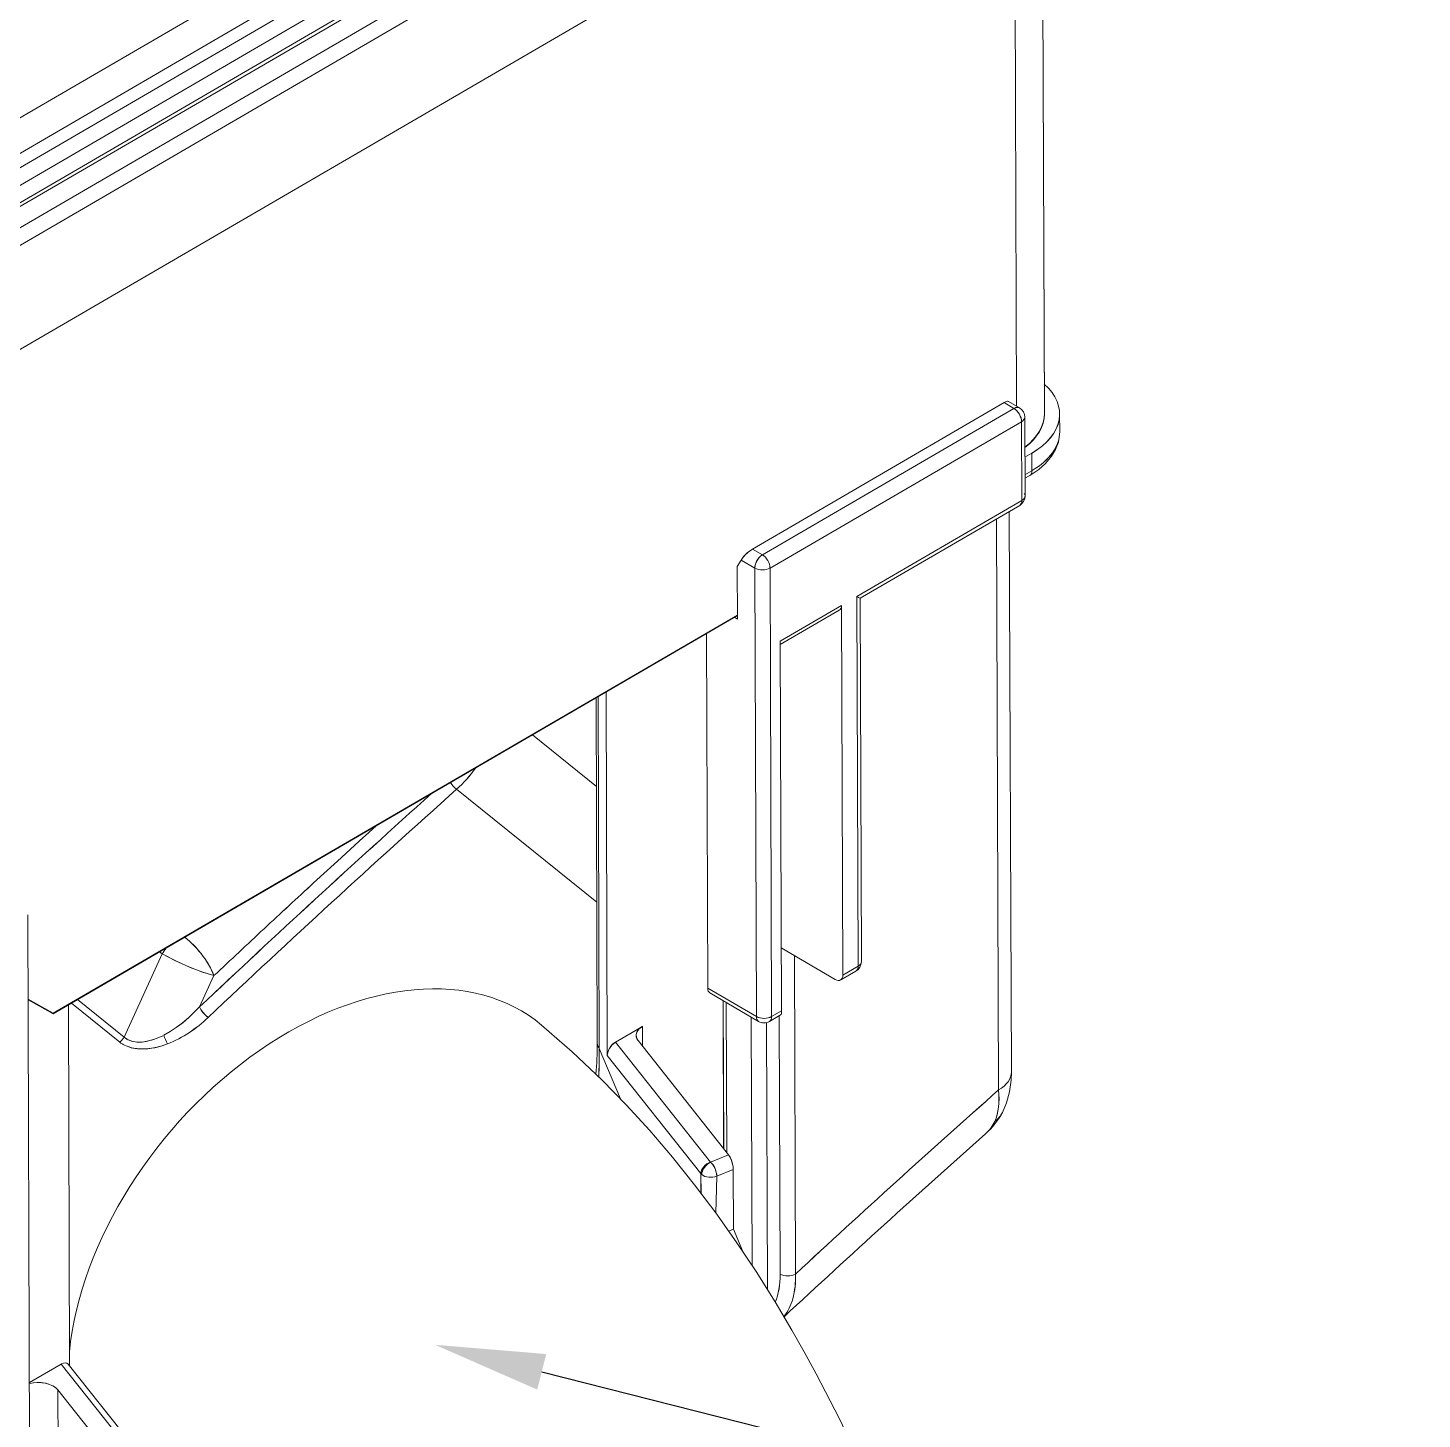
# Model space of a CAD drawing. Header units: inches. Extents: x 47316 to 59086, y 3141 to 11743.
# Drawn here: x 52952.86 to 52984.52, y 10132.16 to 10163.76 of the extents above; entities that cross this region are included whole.
import ezdxf

# ---------------------------------------------------------------- set-up
doc = ezdxf.new("R2010")
doc.units = ezdxf.units.IN
doc.header["$MEASUREMENT"] = 0

msp = doc.modelspace()

# ---------------------------------------------------------------- linework, layer by layer
at = {"color": 0, "lineweight": 15}
for p, q in [((52975.926, 10175.248), (52912.029, 10138.046)), ((52975.921, 10174.441), (52912.024, 10137.24)), ((52912.3, 10137.074), (52976.197, 10174.276)), ((52976.369, 10173.975), (52912.472, 10136.773)), ((52912.469, 10136.378), (52976.366, 10173.579)), ((52912.779, 10135.987), (52977.024, 10173.391)), ((52976.61, 10173.623), (52949.921, 10158.094)), ((52977.195, 10173.09), (52912.95, 10135.686)), ((52912.935, 10133.313), (52977.18, 10170.717)), ((52975.947, 10154.988), (52975.893, 10169.968)), ((52975.947, 10155.001), (52975.893, 10169.968)), ((52975.313, 10155.166), (52975.261, 10169.6)), ((52975.313, 10155.166), (52975.261, 10169.6)), ((52975.03, 10155.246), (52969.317, 10151.921)), ((52975.03, 10155.246), (52969.317, 10151.921)), ((52969.542, 10151.789), (52975.255, 10155.114)), ((52969.542, 10151.789), (52975.255, 10155.114)), ((52975.08, 10155.27), (52975.03, 10155.246)), ((52975.255, 10155.114), (52975.03, 10155.246)), ((52975.08, 10155.27), (52975.031, 10155.246)), ((52975.255, 10155.114), (52975.031, 10155.246)), ((52975.117, 10155.277), (52975.08, 10155.27)), ((52975.109, 10155.277), (52975.08, 10155.27)), ((52975.124, 10155.276), (52975.109, 10155.277)), ((52975.129, 10155.273), (52975.117, 10155.277)), ((52975.129, 10155.273), (52975.124, 10155.276)), ((52975.129, 10155.273), (52975.379, 10155.127)), ((52975.257, 10155.115), (52975.255, 10155.114)), ((52975.298, 10155.133), (52975.257, 10155.115)), ((52975.342, 10155.138), (52975.298, 10155.133)), ((52975.379, 10155.127), (52975.342, 10155.138)), ((52969.715, 10151.49), (52975.428, 10154.814)), ((52969.715, 10151.49), (52975.428, 10154.814)), ((52975.428, 10154.814), (52975.435, 10153.024)), ((52975.428, 10154.814), (52975.435, 10153.024)), ((52975.507, 10153.126), (52975.501, 10154.916)), ((52976.295, 10154.59), (52976.293, 10154.988)), ((52976.263, 10154.352), (52976.293, 10154.53)), ((52976.293, 10154.53), (52976.295, 10154.587)), ((52975.663, 10154.1), (52975.504, 10154.007)), ((52975.663, 10154.1), (52975.504, 10154.007)), ((52975.664, 10153.701), (52975.663, 10154.1)), ((52975.664, 10153.701), (52975.663, 10154.1)), ((52976.109, 10154.028), (52976.202, 10154.186)), ((52976.202, 10154.186), (52976.263, 10154.352)), ((52975.821, 10153.731), (52975.975, 10153.868)), ((52975.975, 10153.868), (52976.109, 10154.028)), ((52975.664, 10153.701), (52975.505, 10153.609)), ((52975.505, 10153.609), (52975.664, 10153.701)), ((52975.505, 10153.528), (52975.615, 10153.592)), ((52975.616, 10153.592), (52975.618, 10153.593)), ((52975.618, 10153.593), (52975.821, 10153.731)), ((52975.664, 10153.701), (52975.667, 10153.703)), ((52975.664, 10153.701), (52975.667, 10153.703)), ((52971.687, 10150.843), (52975.435, 10153.024)), ((52971.687, 10150.843), (52975.435, 10153.024)), ((52975.385, 10152.914), (52971.759, 10150.804)), ((52974.907, 10139.636), (52974.859, 10152.608)), ((52974.907, 10139.636), (52974.859, 10152.608)), ((52975.196, 10140.044), (52975.15, 10152.777)), ((52969.218, 10151.85), (52969.124, 10151.76)), ((52969.317, 10151.921), (52969.199, 10151.833)), ((52969.317, 10151.921), (52969.218, 10151.85)), ((52969.317, 10151.921), (52969.542, 10151.789)), ((52969.317, 10151.921), (52969.542, 10151.789)), ((52969.058, 10151.672), (52968.972, 10151.524)), ((52969.058, 10151.672), (52968.972, 10151.524)), ((52969.124, 10151.76), (52969.058, 10151.672)), ((52969.093, 10151.723), (52969.058, 10151.672)), ((52969.058, 10151.672), (52969.371, 10151.488)), ((52969.058, 10151.672), (52969.371, 10151.488)), ((52969.199, 10151.833), (52969.093, 10151.723)), ((52969.377, 10151.557), (52969.368, 10151.49)), ((52969.402, 10151.626), (52969.377, 10151.557)), ((52969.463, 10151.721), (52969.402, 10151.626)), ((52969.501, 10151.76), (52969.463, 10151.721)), ((52969.542, 10151.789), (52969.501, 10151.76)), ((52968.972, 10151.524), (52968.976, 10150.33)), ((52968.972, 10151.524), (52968.976, 10150.33)), ((52969.405, 10141.303), (52969.371, 10151.488)), ((52969.371, 10151.488), (52969.405, 10141.303)), ((52969.751, 10141.303), (52969.715, 10151.49)), ((52969.751, 10141.303), (52969.715, 10151.49)), ((52969.947, 10149.831), (52971.339, 10150.64)), ((52969.947, 10149.831), (52971.339, 10150.64)), ((52971.369, 10142.245), (52971.339, 10150.64)), ((52971.369, 10142.245), (52971.339, 10150.64)), ((52971.687, 10150.843), (52971.717, 10142.447)), ((52971.687, 10150.843), (52971.717, 10142.447)), ((52971.759, 10150.804), (52971.789, 10142.549)), ((52953.433, 10141.379), (52968.976, 10150.423)), ((52953.433, 10141.367), (52968.976, 10150.411)), ((52968.907, 10150.371), (52968.976, 10150.33)), ((52968.907, 10150.371), (52968.976, 10150.33)), ((52969.948, 10149.75), (52971.289, 10150.53)), ((52968.301, 10141.951), (52968.272, 10150.001)), ((52968.301, 10141.951), (52968.272, 10150.001)), ((52969.947, 10149.831), (52969.978, 10141.435)), ((52969.947, 10149.831), (52969.978, 10141.435)), ((52965.791, 10140.698), (52965.768, 10148.544)), ((52965.836, 10140.579), (52965.812, 10148.57)), ((52965.836, 10140.579), (52965.812, 10148.57)), ((52965.995, 10148.676), (52966.02, 10140.418)), ((52965.995, 10148.676), (52966.02, 10140.418)), ((52964.318, 10147.701), (52965.774, 10146.529)), ((52964.318, 10147.701), (52965.774, 10146.529)), ((52962.598, 10146.465), (52965.781, 10143.905)), ((52962.598, 10146.465), (52965.781, 10143.905)), ((52960.775, 10145.639), (52960.524, 10145.411)), ((52960.775, 10145.639), (52960.524, 10145.411)), ((52960.478, 10145.369), (52959.889, 10144.832)), ((52960.478, 10145.369), (52959.889, 10144.832)), ((52960.524, 10145.411), (52960.478, 10145.369)), ((52960.524, 10145.411), (52960.478, 10145.369)), ((52959.889, 10144.832), (52959.349, 10144.337)), ((52959.889, 10144.832), (52959.349, 10144.337)), ((52952.901, 10131.559), (52952.858, 10143.614)), ((52956.425, 10143.108), (52956.536, 10143.01)), ((52956.536, 10143.01), (52956.657, 10142.891)), ((52955.046, 10140.837), (52955.91, 10142.727)), ((52955.046, 10140.837), (52955.91, 10142.727)), ((52955.91, 10142.727), (52955.851, 10142.774)), ((52955.91, 10142.727), (52955.851, 10142.774)), ((52956.218, 10142.568), (52955.91, 10142.727)), ((52956.196, 10142.578), (52955.91, 10142.727)), ((52956.657, 10142.891), (52956.781, 10142.749)), ((52956.781, 10142.749), (52956.893, 10142.601)), ((52971.197, 10142.147), (52969.972, 10142.865)), ((52971.197, 10142.147), (52969.972, 10142.865)), ((52970.268, 10142.692), (52970.293, 10135.454)), ((52970.268, 10142.692), (52970.294, 10135.454)), ((52956.518, 10142.432), (52956.196, 10142.578)), ((52956.547, 10142.42), (52956.218, 10142.568)), ((52956.826, 10142.312), (52956.518, 10142.432)), ((52956.838, 10142.308), (52956.547, 10142.42)), ((52956.893, 10142.601), (52957.01, 10142.41)), ((52957.01, 10142.41), (52957.087, 10142.233)), ((52971.717, 10142.447), (52971.369, 10142.245)), ((52971.717, 10142.447), (52971.369, 10142.245)), ((52957.087, 10142.233), (52956.762, 10141.522)), ((52957.087, 10142.233), (52956.762, 10141.522)), ((52957.087, 10142.233), (52956.826, 10142.312)), ((52957.087, 10142.233), (52956.838, 10142.308)), ((52971.667, 10142.336), (52971.32, 10142.134)), ((52969.405, 10141.303), (52968.301, 10141.951)), ((52969.405, 10141.303), (52968.301, 10141.951)), ((52969.455, 10141.193), (52968.351, 10141.841)), ((52952.865, 10141.697), (52953.433, 10141.379)), ((52952.865, 10141.684), (52953.433, 10141.367)), ((52953.804, 10133.374), (52953.78, 10141.569)), ((52953.804, 10133.374), (52953.78, 10141.569)), ((52954.947, 10140.722), (52953.848, 10141.608)), ((52954.947, 10140.722), (52953.848, 10141.608)), ((52955.046, 10140.837), (52953.988, 10141.69)), ((52955.046, 10140.837), (52953.988, 10141.69)), ((52956.762, 10141.522), (52956.516, 10141.279)), ((52956.762, 10141.522), (52956.518, 10141.282)), ((52956.762, 10141.522), (52956.791, 10141.462)), ((52956.791, 10141.462), (52956.834, 10141.4)), ((52956.834, 10141.4), (52956.893, 10141.336)), ((52968.65, 10141.665), (52968.662, 10138.303)), ((52968.651, 10141.665), (52968.663, 10138.303)), ((52968.723, 10141.622), (52968.735, 10138.211)), ((52969.978, 10141.435), (52969.751, 10141.303)), ((52969.978, 10141.435), (52969.751, 10141.303)), ((52969.978, 10141.435), (52969.974, 10141.365)), ((52956.377, 10141.163), (52956.228, 10141.052)), ((52956.376, 10141.162), (52956.23, 10141.052)), ((52956.516, 10141.279), (52956.376, 10141.162)), ((52956.518, 10141.282), (52956.377, 10141.163)), ((52956.893, 10141.336), (52956.956, 10141.283)), ((52964.529, 10141.109), (52965.225, 10140.501)), ((52966.204, 10140.725), (52966.817, 10141.081)), ((52966.204, 10140.725), (52966.817, 10141.081)), ((52966.744, 10141.026), (52966.817, 10141.081)), ((52966.817, 10141.081), (52966.819, 10140.631)), ((52966.817, 10141.081), (52966.819, 10140.631)), ((52969.307, 10135.653), (52969.287, 10141.292)), ((52969.307, 10135.653), (52969.287, 10141.292)), ((52969.405, 10141.303), (52969.408, 10141.302)), ((52969.656, 10135.109), (52969.634, 10141.166)), ((52969.656, 10135.109), (52969.634, 10141.166)), ((52969.968, 10141.347), (52969.702, 10141.193)), ((52969.926, 10141.323), (52969.947, 10135.454)), ((52969.926, 10141.323), (52969.947, 10135.454)), ((52969.969, 10141.349), (52969.968, 10141.347)), ((52969.971, 10141.353), (52969.969, 10141.349)), ((52969.974, 10141.365), (52969.971, 10141.353)), ((52955.14, 10140.774), (52955.046, 10140.837)), ((52955.11, 10140.79), (52955.046, 10140.837)), ((52955.216, 10140.745), (52955.11, 10140.79)), ((52955.246, 10140.737), (52955.14, 10140.774)), ((52955.74, 10140.791), (52955.55, 10140.739)), ((52955.671, 10140.768), (52955.563, 10140.741)), ((52955.799, 10140.813), (52955.671, 10140.768)), ((52955.923, 10140.869), (52955.74, 10140.791)), ((52955.923, 10140.869), (52955.799, 10140.813)), ((52956.092, 10140.962), (52955.948, 10140.882)), ((52956.091, 10140.962), (52955.948, 10140.882)), ((52956.228, 10141.052), (52956.091, 10140.962)), ((52956.23, 10141.052), (52956.092, 10140.962)), ((52956.703, 10141.066), (52956.708, 10141.07)), ((52956.703, 10141.066), (52956.708, 10141.07)), ((52966.674, 10140.894), (52966.695, 10140.962)), ((52966.682, 10140.825), (52966.674, 10140.894)), ((52966.718, 10140.758), (52966.682, 10140.825)), ((52966.695, 10140.962), (52966.744, 10141.026)), ((52955.131, 10140.62), (52955.058, 10140.651)), ((52955.093, 10140.635), (52955.058, 10140.651)), ((52955.245, 10140.588), (52955.093, 10140.635)), ((52955.209, 10140.596), (52955.131, 10140.62)), ((52955.332, 10140.574), (52955.209, 10140.596)), ((52955.333, 10140.724), (52955.216, 10140.745)), ((52955.35, 10140.572), (52955.245, 10140.588)), ((52955.36, 10140.723), (52955.246, 10140.737)), ((52955.459, 10140.568), (52955.332, 10140.574)), ((52955.456, 10140.725), (52955.333, 10140.724)), ((52955.459, 10140.568), (52955.35, 10140.572)), ((52955.454, 10140.725), (52955.36, 10140.723)), ((52955.55, 10140.739), (52955.454, 10140.725)), ((52955.563, 10140.741), (52955.456, 10140.725)), ((52955.605, 10140.575), (52955.459, 10140.568)), ((52955.748, 10140.596), (52955.605, 10140.575)), ((52955.89, 10140.632), (52955.748, 10140.596)), ((52956.03, 10140.681), (52955.89, 10140.632)), ((52965.225, 10140.501), (52965.903, 10139.856)), ((52965.836, 10140.579), (52966.318, 10139.434)), ((52965.836, 10140.579), (52966.318, 10139.434)), ((52966.02, 10140.418), (52966.033, 10140.499)), ((52966.02, 10140.418), (52966.029, 10140.485)), ((52966.029, 10140.485), (52966.055, 10140.556)), ((52966.033, 10140.499), (52966.068, 10140.581)), ((52966.055, 10140.556), (52966.096, 10140.624)), ((52966.068, 10140.581), (52966.121, 10140.655)), ((52966.096, 10140.624), (52966.147, 10140.682)), ((52966.121, 10140.655), (52966.204, 10140.725)), ((52966.147, 10140.682), (52966.204, 10140.725)), ((52966.204, 10140.725), (52968.367, 10137.994)), ((52966.204, 10140.725), (52968.367, 10137.994)), ((52968.775, 10138.161), (52966.718, 10140.758)), ((52968.775, 10138.161), (52966.718, 10140.758)), ((52966.02, 10140.418), (52968.145, 10137.735)), ((52966.02, 10140.418), (52968.145, 10137.735)), ((52965.903, 10139.856), (52966.45, 10139.296)), ((52975.153, 10139.596), (52975.189, 10139.86)), ((52975.189, 10139.86), (52975.196, 10140.044)), ((52975.083, 10139.34), (52975.153, 10139.596)), ((52966.45, 10139.296), (52966.983, 10138.713)), ((52974.992, 10139.127), (52975.083, 10139.34)), ((52966.983, 10138.713), (52967.499, 10138.109)), ((52967.499, 10138.109), (52968, 10137.485)), ((52968.209, 10137.893), (52968.281, 10137.956)), ((52968.281, 10137.956), (52968.367, 10137.994)), ((52968.367, 10137.994), (52968.775, 10138.161)), ((52968.367, 10137.994), (52968.775, 10138.161)), ((52968.41, 10137.948), (52968.367, 10137.994)), ((52968.46, 10137.865), (52968.41, 10137.948)), ((52968.775, 10138.161), (52968.807, 10138.11)), ((52968.775, 10138.161), (52968.806, 10138.113)), ((52968.806, 10138.113), (52968.833, 10138.054)), ((52968.807, 10138.11), (52968.837, 10138.045)), ((52968.833, 10138.054), (52968.875, 10137.899)), ((52968.837, 10138.045), (52968.875, 10137.898)), ((52968.145, 10137.735), (52968.162, 10137.817)), ((52968.146, 10137.296), (52968.145, 10137.735)), ((52968.145, 10137.735), (52968.152, 10137.288)), ((52968.146, 10137.296), (52968.145, 10137.735)), ((52968.145, 10137.735), (52968.152, 10137.288)), ((52968.162, 10137.817), (52968.209, 10137.893)), ((52968.494, 10137.77), (52968.46, 10137.865)), ((52968.507, 10137.678), (52968.488, 10136.838)), ((52968.507, 10137.678), (52968.488, 10136.837)), ((52968.507, 10137.678), (52968.494, 10137.77)), ((52968.88, 10137.83), (52968.507, 10137.678)), ((52968.88, 10137.83), (52968.507, 10137.678)), ((52968.875, 10137.899), (52968.88, 10137.83)), ((52968.875, 10137.898), (52968.88, 10137.83)), ((52968.88, 10137.83), (52968.884, 10136.478)), ((52968.88, 10137.83), (52968.884, 10136.478)), ((52968, 10137.485), (52968.483, 10136.844)), ((52968.483, 10136.844), (52968.95, 10136.185)), ((52968.782, 10136.427), (52968.884, 10136.478)), ((52968.782, 10136.427), (52968.884, 10136.478)), ((52969.1, 10135.966), (52968.884, 10136.478)), ((52969.1, 10135.966), (52968.884, 10136.478)), ((52968.95, 10136.185), (52969.399, 10135.512)), ((52969.399, 10135.512), (52969.832, 10134.824)), ((52969.832, 10134.824), (52970.212, 10134.184)), ((52970.212, 10134.184), (52970.493, 10133.687)), ((52970.493, 10133.687), (52970.766, 10133.186)), ((52952.896, 10132.992), (52953.619, 10133.412)), ((52952.896, 10132.992), (52953.619, 10133.412)), ((52954.784, 10131.94), (52953.619, 10133.412)), ((52954.784, 10131.94), (52953.619, 10133.412)), ((52954.976, 10131.894), (52953.779, 10133.406)), ((52970.766, 10133.186), (52971.29, 10132.167)), ((52952.896, 10132.966), (52952.983, 10132.984)), ((52952.983, 10132.984), (52953.074, 10132.992)), ((52953.074, 10132.992), (52953.164, 10132.989)), ((52953.164, 10132.989), (52953.252, 10132.977)), ((52953.252, 10132.977), (52953.334, 10132.957)), ((52953.334, 10132.957), (52953.408, 10132.927)), ((52953.408, 10132.927), (52953.485, 10132.881)), ((52953.485, 10132.881), (52953.542, 10132.827)), ((52953.553, 10129.137), (52953.542, 10132.827)), ((52954.375, 10131.774), (52953.542, 10132.827)), ((52954.375, 10131.774), (52953.542, 10132.827)), ((52953.553, 10129.137), (52953.542, 10132.827)), ((52971.29, 10132.167), (52971.783, 10131.128))]:
    msp.add_line(p, q, dxfattribs=at)
at = {"color": 7, "lineweight": -2}
msp.add_line((52964.53, 10133.234), (52984.524, 10128.173), dxfattribs=at)
at = {"color": 0, "lineweight": 15}
for centre, radius, start, end in [((52975.256, 10154.915), 0.245, 0.2076, 59.5148), ((52975.262, 10153.125), 0.245, 300.2899, 359.9009), ((52972.387, 10152.038), 1.384, 239.6519, 243.0504), ((52972.444, 10152.143), 1.504, 239.7827, 242.9027), ((52960.588, 10148.679), 2.991, 312.2397, 324.667), ((52960.792, 10148.487), 2.712, 311.7714, 325.4131), ((53142.789, 9944.614), 270.578, 131.75499, 133.37735), ((53142.75, 9944.657), 270.52, 131.75488, 133.3776), ((52962.95, 10146.937), 0.588, 212.8878, 233.2669), ((52962.95, 10146.937), 0.588, 212.8878, 233.2669), ((53143.124, 9944.277), 271.36, 131.86385, 133.37506), ((53143.13, 9944.272), 271.368, 131.86388, 133.37503), ((53128.277, 9960.562), 249.62, 132.58942, 132.94068), ((53128.265, 9960.575), 249.602, 132.58954, 132.94083), ((53146.566, 9940.806), 276.541, 132.92615, 133.2493), ((53146.611, 9940.758), 276.607, 132.92622, 133.24929), ((52957.667, 10141.611), 2.081, 143.0028, 147.578), ((52957.664, 10141.612), 2.078, 142.9925, 147.5748), ((52971.544, 10142.548), 0.245, 300.1942, 0.2078), ((52954.847, 10143.481), 3.046, 303.5345, 313.8127), ((52954.738, 10143.617), 3.219, 303.8113, 313.5367), ((52969.501, 10141.27), 0.0892, 208.4946, 238.9488), ((52969.579, 10141.405), 0.245, 239.6161, 300.2895), ((52954.605, 10141.117), 0.523, 310.9348, 327.5871), ((52954.605, 10141.117), 0.523, 310.934, 327.588), ((52957.471, 10141.384), 1.603, 198.366, 206.0243), ((52957.471, 10141.384), 1.603, 198.3669, 206.0234), ((52955.088, 10143.087), 2.584, 291.3846, 303.8987), ((52955.087, 10143.09), 2.587, 291.3896, 303.8903), ((52955.438, 10141.351), 0.798, 232.0625, 236.7639), ((52955.353, 10141.226), 0.647, 231.1235, 236.9127), ((52955.404, 10141.331), 0.763, 238.0541, 243.0049), ((52955.41, 10141.342), 0.775, 238.0947, 242.9667), ((52955.462, 10142.012), 1.444, 269.901, 283.2837), ((52955.34, 10142.459), 1.907, 283.7494, 291.194), ((52957.228, 10140.687), 8.563, 355.3542, 0.0757), ((52965.984, 10140.703), 0.193, 181.5733, 220.1798), ((52956.776, 10140.42), 9.062, 356.9226, 1.0055), ((52956.725, 10140.418), 9.112, 356.9509, 1.0122), ((53154.356, 9937.085), 270.609, 131.53938, 132.85759), ((53154.358, 9937.082), 270.613, 131.53938, 132.85757), ((52973.512, 10139.899), 1.669, 310.9386, 332.4258), ((52974.065, 10139.269), 0.832, 310.6133, 335.3419), ((52974.066, 10139.268), 0.83, 310.6811, 335.3914), ((52974.455, 10139.403), 0.604, 307.2322, 332.8652), ((52974.455, 10139.403), 0.604, 307.2322, 332.8652), ((53153.946, 9936.604), 270.149, 131.59445, 132.90446), ((52968.261, 10137.829), 0.149, 218.7045, 230.3252), ((52968.408, 10135.375), 1.887, 345.2598, 2.3977), ((52968.409, 10135.375), 1.885, 345.2485, 2.3987), ((52969.167, 10135.173), 1.1, 321.7608, 345.3723), ((52969.165, 10135.172), 1.102, 321.8489, 345.4341)]:
    msp.add_arc(centre, radius, start, end, dxfattribs=at)
for centre, major_axis, ratio, start_param, end_param in [((52974.162, 10154.98), (2.131, 0.008), 0.584063, 5.491735, 6.861127), ((52974.162, 10154.98), (2.131, 0.008), 0.584063, 5.493709, 6.861115), ((52975.256, 10154.915), (-0.124, -0.211), 0.577428, 3.141593, 3.938695), ((52975.256, 10154.915), (-0.124, -0.211), 0.573905, 3.141593, 3.939709), ((52975.256, 10154.915), (0.124, 0.211), 0.573905, 6.283185, 7.081301), ((52975.256, 10154.915), (0.123, -0.212), 0.57048, 0.779686, 2.350481), ((52975.256, 10154.915), (0.124, -0.212), 0.571654, 0.778738, 2.345441), ((52975.256, 10154.915), (0.245, 0.001), 0.584063, 5.493709, 6.283215), ((52975.256, 10154.915), (0.245, 0.001), 0.584051, 5.49373, 6.28322), ((52973.816, 10154.993), (-2.131, -0.008), 0.584062, 2.482205, 3.141628), ((52973.815, 10154.98), (-2.131, -0.008), 0.584063, 2.482515, 3.141628), ((52974.163, 10154.582), (2.131, 0.007), 0.584336, 5.493945, 6.283453), ((52974.163, 10154.582), (2.131, 0.007), 0.584336, 5.493944, 6.281366), ((52974.162, 10154.98), (2.131, 0.008), 0.584063, 5.491735, 5.493709), ((52975.494, 10153.805), (0.12, -0.213), 0.56172, 0.001037, 0.782997), ((52975.492, 10153.803), (0.123, -0.212), 0.57048, 0.000044, 0.775593), ((52975.262, 10153.125), (0.245, 0), 0.586427, 5.495782, 6.672421), ((52975.262, 10153.125), (0.245, 0), 0.586383, 5.495822, 6.280233), ((52975.262, 10153.126), (0.123, -0.212), 0.571009, 0.000185, 0.775061), ((52975.262, 10153.125), (-0.124, 0.212), 0.571654, 3.141651, 3.916238), ((52969.542, 10151.591), (-0.124, -0.211), 0.573905, 3.939709, 5.510497), ((52969.542, 10151.591), (0.123, -0.212), 0.57048, 0.779686, 2.346389), ((52969.542, 10151.591), (0.124, -0.212), 0.571654, 0.778738, 2.345441), ((52969.542, 10151.591), (0.245, 0.001), 0.584063, 3.939313, 5.491735), ((52969.542, 10151.591), (0.245, 0.001), 0.584076, 3.939327, 5.491722), ((52971.166, 10150.742), (0.123, -0.212), 0.57048, 0.000022, 0.775593), ((52971.166, 10150.742), (0.123, -0.212), 0.57048, 0.000044, 0.775593), ((52956.397, 10142.637), (0.671, -0.714), 0.370113, 0.670742, 1.907013), ((52959.806, 10135.478), (-4.723, -5.632), 0.667761, 3.14159, 5.50436), ((52971.544, 10142.548), (0.123, -0.212), 0.570481, 0.000034, 0.779685), ((52971.544, 10142.548), (0.123, -0.212), 0.57048, 0.000034, 0.779686), ((52971.544, 10142.548), (-0.245, -0.001), 0.584063, 2.350143, 3.135607), ((52971.544, 10142.548), (-0.245, -0.001), 0.584063, 2.350143, 3.135542), ((52971.196, 10142.346), (0.123, -0.212), 0.57048, 5.492075, 7.062871), ((52971.196, 10142.346), (0.123, -0.212), 0.57048, 5.492075, 7.062871), ((52968.475, 10142.052), (-0.124, -0.211), 0.577428, 5.509551, 6.283154), ((52968.475, 10142.052), (-0.124, -0.211), 0.577428, 5.509551, 6.283123), ((52956.934, 10141.421), (0.168, -0.178), 0.367853, 3.811569, 5.201707), ((52969.941, 10141.615), (0.025, -0.268), 0.09732, 0.045255, 0.825178), ((52967.163, 10140.879), (-0.49, -0.001), 0.583646, 5.494082, 6.71384), ((52969.579, 10141.405), (0.124, 0.211), 0.577428, 2.367958, 2.817349), ((52969.579, 10141.405), (0.245, 0.001), 0.584077, 3.922927, 5.491721), ((52969.579, 10141.405), (0.124, 0.211), 0.573905, 2.36898, 2.818367), ((52969.579, 10141.405), (0.245, 0.001), 0.584063, 3.939313, 5.491735), ((52969.579, 10141.405), (0.124, 0.211), 0.577428, 2.817349, 3.141593), ((52969.579, 10141.405), (-0.124, 0.212), 0.571654, 3.141631, 3.920331), ((52969.579, 10141.405), (-0.123, 0.212), 0.57048, 3.141626, 3.921278), ((52966.281, 10140.7), (-0.49, -0.001), 0.583646, 0.000001, 0.430654), ((52974.216, 10140.04), (0.98, 0.004), 0.584063, 5.493709, 6.283244), ((52974.216, 10140.04), (0.98, 0.004), 0.584063, 5.493709, 6.283215), ((52973.193, 10140.641), (1.38, -2.025), 0.509015, 0.307343, 0.749028), ((52971.988, 10141.624), (2.635, -2.976), 0.428309, 0.194364, 0.53331), ((52968.367, 10137.795), (-0.192, -0.152), 0.737835, 4.186227, 5.757027), ((52968.367, 10137.795), (0.157, 0.188), 0.667761, 0.90129, 2.472086), ((52968.367, 10137.795), (-0.157, -0.188), 0.667761, 4.042882, 5.613679), ((52968.367, 10137.795), (-0.092, 0.227), 0.461959, 3.994073, 5.564869), ((52968.367, 10137.795), (0.245, 0.001), 0.583686, 3.746796, 5.317592), ((52968.367, 10137.795), (0.245, 0.001), 0.583686, 3.746796, 5.317593), ((52968.579, 10136.188), (0.849, -1.825), 0.58754, 0.49399, 0.905476), ((52968.581, 10136.186), (0.847, -1.823), 0.587716, 0.494624, 0.906386), ((52970.121, 10135.555), (0.245, 0.001), 0.584063, 3.920938, 5.491735), ((52970.121, 10135.555), (0.245, 0.001), 0.584063, 3.920938, 5.491735), ((52953.619, 10133.213), (-0.14, -0.212), 0.574352, 2.955024, 3.999671), ((52953.619, 10133.213), (-0.14, -0.212), 0.57422, 2.955051, 3.999271), ((52953.097, 10132.706), (-0.49, -0.001), 0.583646, 3.572247, 5.132345)]:
    msp.add_ellipse(centre, major_axis=major_axis, ratio=ratio, start_param=start_param, end_param=end_param, dxfattribs=at)
at = {"color": 7, "lineweight": -2}
msp.add_solid([(52964.428, 10132.831), (52962.107, 10133.848), (52964.633, 10133.638)], dxfattribs=at)

doc.saveas('drawing.dxf')
